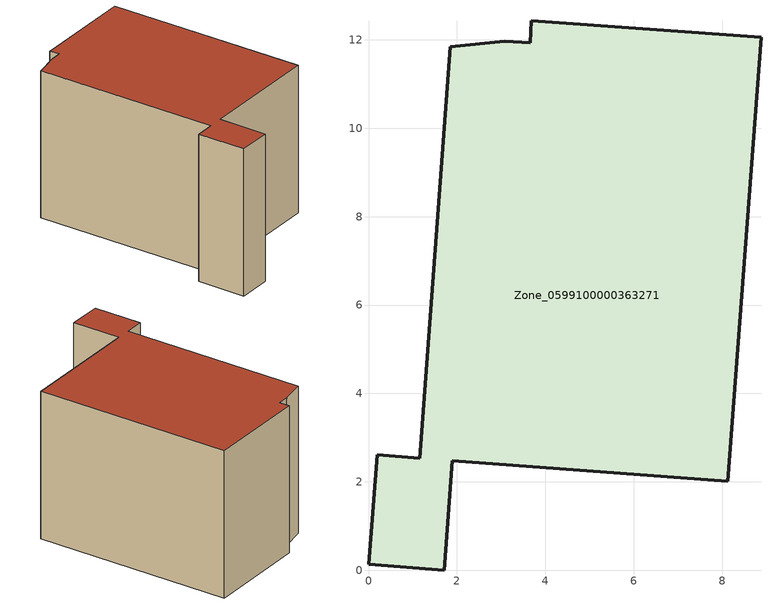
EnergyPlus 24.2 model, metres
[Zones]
Zone_0599100000363271
 floor ground (C_G): 3.66,11.93 3.68,12.43 8.88,12.06 8.13,2.02 1.9,2.48 1.71,0 0,0.14 0.2,2.61 1.16,2.54 1.85,11.85 3.08,11.97 z0.01
 wall outside (C_F): 8.88,12.06 3.68,12.43 3.66,11.93 3.08,11.97 1.85,11.85 1.16,2.54 0.2,2.61 0,0.14 1.71,0 1.9,2.48 8.13,2.02 8.88,12.06 z0.01:7.59
 roof outside (C_R): 3.68,12.43 3.66,11.93 3.08,11.97 1.85,11.85 1.16,2.54 0.2,2.61 0,0.14 1.71,0 1.9,2.48 8.13,2.02 8.88,12.06 z7.59
[BUILDING]
Pand.0599100000363271: North Axis=0; Terrain=City; Loads Convergence Tolerance Value=0.04; Temperature Convergence Tolerance Value=0.4; Solar Distribution=FullExterior; Maximum Number of Warmup Days=25; Minimum Number of Warmup Days=1
[Site:Location]
Rotterdam.The.Hague.AP_ZH_NLD Design_Conditions: Latitude=51.96; Longitude=4.45; Time Zone=1; Elevation=-4.5
[SITE:GROUNDTEMPERATURE:BUILDINGSURFACE]
18, 18, 18, 18, 18, 18, 18, 18, 18, 18, 18, 18
[MATERIAL] Thermal Absorptance=0.9; Solar Absorptance=0.7; Visible Absorptance=0.7
Name | Roughness | Thickness | Conductivity | Density | Specific Heat
G.TI.1992-2005 | MediumSmooth | 0.15 | 0.06 | 540 | 1210
F.TI.1992-2005 | Rough | 0.3 | 0.12 | 1920 | 840
R.TI.1992-2005 | MediumRough | 0.2 | 0.08 | 1500 | 1000
[CONSTRUCTION]
C_G: G.TI.1992-2005
C_F: F.TI.1992-2005
C_R: R.TI.1992-2005
[ZONE]
Zone_0599100000363271: Type=1; Multiplier=1; Ceiling Height=Autocalculate; Volume=Autocalculate; Floor Area=autocalculate; Part of Total Floor Area=Yes
[ZONEINFILTRATION:DESIGNFLOWRATE]
Infil_Zone_0599100000363271: Zone or ZoneList or Space or SpaceList=Zone_0599100000363271; Schedule=AlwaysOn; Design Flow Rate Calculation Method=Flow/Area; Flow Rate per Floor Area=0.0015; Constant Term Coefficient=1; Temperature Term Coefficient=0; Velocity Term Coefficient=0; Velocity Squared Term Coefficient=0
[HVACTEMPLATE:ZONE:IDEALLOADSAIRSYSTEM]
Zone_0599100000363271: Maximum Heating Supply Air Temperature=50; Minimum Cooling Supply Air Temperature=13; Maximum Heating Supply Air Humidity Ratio=0.0156; Minimum Cooling Supply Air Humidity Ratio=0.0077; Heating Limit=NoLimit; Cooling Limit=NoLimit; Dehumidification Control Type=ConstantSensibleHeatRatio; Cooling Sensible Heat Ratio=0.7; Dehumidification Setpoint=60; Humidification Control Type=None; Humidification Setpoint=30; Outdoor Air Method=None; Outdoor Air Flow Rate per Person=0.00944; Outdoor Air Flow Rate per Zone Floor Area=0; Outdoor Air Flow Rate per Zone=0; Demand Controlled Ventilation Type=None; Outdoor Air Economizer Type=NoEconomizer; Heat Recovery Type=None; Sensible Heat Recovery Effectiveness=0.7; Latent Heat Recovery Effectiveness=0.65
[ZONECONTROL:THERMOSTAT]
ThermostatControl_Zone_0599100000363271: Zone or ZoneList=Zone_0599100000363271; Control Type Schedule=DualSetpointControlType; Control 1=Thermostat_Zone_0599100000363271; Temperature Difference Between Cutout And Setpoint=0
[THERMOSTATSETPOINT:DUALSETPOINT]
Thermostat_Zone_0599100000363271: Heating Setpoint Temperature Schedule=HeatingSetpoint_Zone_0599100000363271; Cooling Setpoint Temperature Schedule=CoolingSetpoint_Zone_0599100000363271
[SCHEDULE:COMPACT]
HeatingSetpoint_Zone_0599100000363271: Through: 12/31, For: AllDays, Until: 24:00, 21
CoolingSetpoint_Zone_0599100000363271: Through: 12/31, For: AllDays, Until: 24:00, 24
DualSetpointControlType: Through: 12/31, For: AllDays, Until: 24:00, 4
AlwaysOn: Through: 12/31, For: AllDays, Until: 24:00, 1
